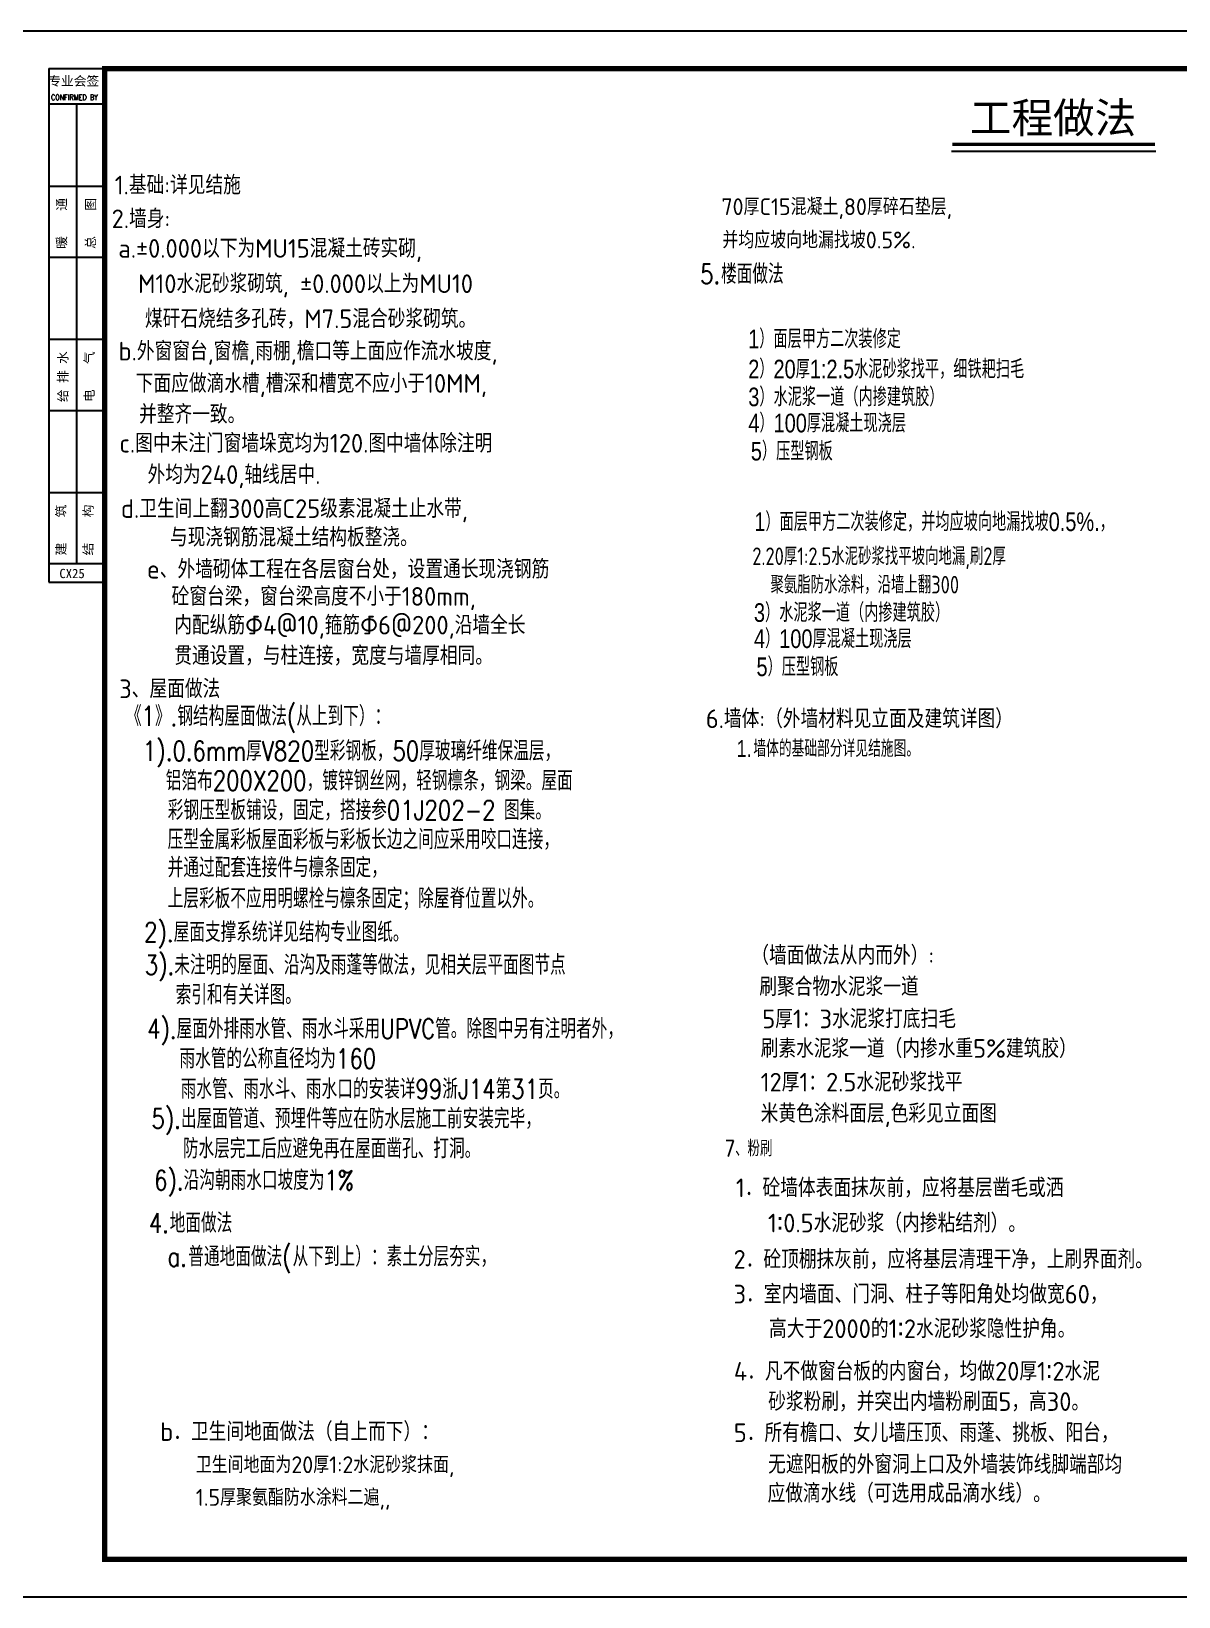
# Model space of a CAD drawing. Extents: x -248860 to 1018944, y -1060852 to 188626.
# Drawn here: x -146092 to -115309, y 19053 to 61053 of the extents above; entities that cross this region are included whole.
import ezdxf

# ---------------------------------------------------------------- set-up
doc = ezdxf.new("R2010")
doc.units = 0
doc.header["$LTSCALE"] = 1000
doc.header["$MEASUREMENT"] = 0
doc.layers.get('0').update_dxf_attribs({"linetype": 'CONTINUOUS'})
for name, color, linetype in [('WALL', 6, 'CONTINUOUS'), ('图框', 4, 'CONTINUOUS'), ('设计说明文字', 3, 'CONTINUOUS')]:
    doc.layers.add(name, color=color, linetype=linetype)
doc.styles.add('-黑体', font='simhei.ttf', dxfattribs={"width": 0.8})
doc.styles.add('_HZTXT', font='txt.shx', dxfattribs={"width": 0.8, "bigfont": 'hztxt.shx'})
doc.styles.add('_HZTXT2', font='tssdeng2.shx', dxfattribs={"width": 0.8, "bigfont": 'tssdchn.shx'})
doc.styles.add('iIcon2', font='')
doc.styles.add('MIMI-TKWZ', font='romanc.shx', dxfattribs={"width": 0.75, "oblique": 15, "bigfont": 'bigfont.shx'})
doc.styles.add('S1', font='stand_e1.shx', dxfattribs={"width": 0.8, "bigfont": 'stand_c1.shx'})
doc.styles.add('TSSD_REIN', font='tssdeng.shx', dxfattribs={"width": 0.7, "bigfont": 'tssdchn.shx'})
doc.styles.get('iIcon2').set_extended_font_data('SimSun')

# ---------------------------------------------------------------- blocks, each defined once
blk = doc.blocks.new('sdfs')
at = {"layer": '图框'}
for p, q in [((856263, 398263), (857763, 398263)), ((856263, 398263), (856263, 384980)), ((856263, 397318), (857763, 397318)), ((856263, 395111), (857763, 395111)), ((856263, 393205), (857763, 393205)), ((856263, 390999), (857763, 390999)), ((856263, 389092), (857763, 389092)), ((856263, 386886), (857763, 386886)), ((856263, 384980), (857763, 384980)), ((856263, 384980), (856263, 384480)), ((856263, 384480), (857763, 384480))]:
    blk.add_line(p, q, dxfattribs=at)
blk.add_lwpolyline([(855263, 357263), (914663, 357263), (914663, 399263), (855263, 399263)], close=True, dxfattribs=at)
at = {"layer": '图框', "const_width": 140}
blk.add_lwpolyline([(857763, 398263), (913663, 398263), (913663, 358263), (857763, 358263)], close=True, dxfattribs=at)
at = {"layer": '图框'}
blk.add_lwpolyline([(857013, 384980), (857013, 397318)], dxfattribs=at)
at = {"layer": '图框', "style": 'iIcon2'}
for s, p in [('专业会签', (856252, 397805)), ('CX25', (856548, 384591))]:
    blk.add_text(s, height=250, dxfattribs=at).set_placement(p)
at = {"layer": '图框', "style": 'MIMI-TKWZ', "width": 0.75}
blk.add_text('CONFIRMED BY', height=145, dxfattribs=at).set_placement((856323, 397419))
at = {"layer": '图框', "style": 'iIcon2'}
for s, p in [('暖    通', (856732, 393427)), ('总    图', (857510, 393427)), ('给 排 水', (856766, 389315)), ('电    气', (857473, 389315)), ('建    筑', (856714, 385202)), ('结    构', (857445, 385202))]:
    blk.add_text(s, height=250, rotation=90, dxfattribs=at).set_placement(p)

msp = doc.modelspace()

# ---------------------------------------------------------------- linework, layer by layer
at = {"layer": '设计说明文字'}
msp.add_line((-121404.6, 57837.3), (-115918.2, 57837.3), dxfattribs=at)
at = {"layer": '设计说明文字', "const_width": 93.4}
msp.add_lwpolyline([(-121378.4, 58020.4), (-115944.4, 58020.4)], dxfattribs=at)

# ---------------------------------------------------------------- block references
at = {"layer": 'WALL'}
msp.add_blockref('sdfs', (-1001886.5, -338210), dxfattribs=at)

# ---------------------------------------------------------------- texts
at = {"color": 3, "style": '_HZTXT2', "width": 0.8}
for s, p in [('2.20厚1:2.5水泥砂浆找平坡向地漏,刷2厚', (-126748.7, 46731.8)), ('聚氨脂防水涂料，沿墙上翻300', (-126262.7, 45969.4))]:
    msp.add_text(s, height=472.986, dxfattribs=at).set_placement(p)
at = {"layer": '图框', "style": 'TSSD_REIN'}
for s, height, p in [('  1.基础:详见结施', 500, (-144460.6, 56678.4)), ('  2.墙身:', 500, (-144543, 55772.5)), ('70厚C15混凝土,80厚碎石垫层,', 450, (-127577.8, 56122.1)), ('     a.%%P0.000以下为MU15混凝土砖实砌, ', 500, (-145276.7, 54977.7)), ('并均应坡向地漏找坡0.5%%%.', 450, (-127551.5, 55229.8)), ('      M10水泥砂浆砌筑, %%P0.000以上为MU10', 500, (-145048.7, 54030.5)), ('    煤矸石烧结多孔砖，M7.5混合砂浆砌筑。', 500, (-144255.7, 53089.2)), ('     b.外窗窗台,窗檐,雨棚,檐口等上面应作流水坡度,', 500, (-145269, 52221.4)), ('      下面应做滴水槽,槽深和槽宽不应小于10MM,', 500, (-145110.9, 51356.2)), ('      并整齐一致。', 500, (-145021.1, 50527.3)), ('     c.图中未注门窗墙垛宽均为120.图中墙体除注明', 500, (-145245.7, 49750.6)), ('    外均为240,轴线居中.', 500, (-144187.2, 48909.9)), ('     d.卫生间上翻300高C25级素混凝土止水带,', 500, (-145205.9, 47997)), ('与现浇钢筋混凝土结构板整浇。', 500, (-142372.3, 47227.9)), ('e、外墙砌体工程在各层窗台处，设置通长现浇钢筋', 500, (-142990.5, 46371.3)), ('砼窗台梁，窗台梁高度不小于180mm,', 500, (-142327.3, 45640.4)), ('内配纵筋Φ4@10,箍筋Φ6@200,沿墙全长', 500, (-142255.3, 44870.8)), ('贯通设置，与柱连接，宽度与墙厚相同。', 500, (-142255.3, 44049.4)), ('3、屋面做法', 500, (-143732.5, 43161.5)), ('  6.墙体:（外墙材料见立面及建筑详图） ', 500, (-128602.8, 42358.3)), ('（墙面做法从内而外）:', 500, (-126774.4, 36011.2)), ('刷聚合物水泥浆一道', 500, (-126560.3, 35170.1)), ('5厚1：3水泥浆打底扫毛', 500, (-126480.8, 34304.8)), ('刷素水泥浆一道（内掺水重5%%%建筑胶）', 500, (-126523.7, 33511.9)), ('12厚1：2.5水泥砂浆找平', 500, (-126523.7, 32608)), ('米黄色涂料面层,色彩见立面图', 500, (-126523.7, 31768.6)), ('1．砼墙体表面抹灰前，应将基层凿毛或洒', 500, (-127188.1, 29774.1, -2460)), ('1∶0.5水泥砂浆（内掺粘结剂）。', 500, (-126328.7, 28828.5, -2460)), ('2．砼顶棚抹灰前，应将基层清理干净，上刷界面剂。', 500, (-127251.2, 27854.9, -2460)), ('3．室内墙面、门洞、柱子等阳角处均做宽60，', 500, (-127251.2, 26920.5, -2460)), ('高大于2000的1∶2水泥砂浆隐性护角。', 500, (-126297.6, 25992.7, -2460)), ('4．凡不做窗台板的内窗台，均做20厚1∶2水泥', 500, (-127243.6, 24851.3, -2460)), ('砂浆粉刷，并突出内墙粉刷面5，高30。', 500, (-126321.3, 24037.9, -2460)), ('b．卫生间地面做法（自上而下）：', 500, (-142634.3, 23231.9, -2460)), ('5．所有檐口、女儿墙压顶、雨蓬、挑板、阳台，', 500, (-127243.6, 23200.9, -2460)), ('卫生间地面为20厚1:2水泥砂浆抹面,', 450, (-141680, 22367.9)), ('无遮阳板的外窗洞上口及外墙装饰线脚端部均', 500, (-126323.8, 22351.5, -2460)), ('1.5厚聚氨酯防水涂料二遍,,', 450, (-141680, 21492.9)), ('应做滴水线（可选用成品滴水线）。', 500, (-126337.9, 21578.4, -2460))]:
    msp.add_text(s, height=height, dxfattribs=at).set_placement(p)
at = {"layer": '图框'}
for s, height, style, width, p in [('5.', 525, '_HZTXT', 0.8, (-128146.5, 54278.3)), ('楼面做法', 525, '_HZTXT', 0.8, (-127586.5, 54278.3)), ('1）面层甲方二次装修定', 500, 'S1', 0.8, (-126858.8, 52550)), ('2）20厚1:2.5水泥砂浆找平，细铁耙扫毛', 500, 'S1', 0.8, (-126857.3, 51740.9)), ('3）水泥浆一道（内掺建筑胶）', 500, 'S1', 0.8, (-126855.6, 50993.8)), ('4）100厚混凝土现浇层', 500, 'S1', 0.8, (-126854.9, 50292.2)), ('5）压型钢板', 500, 'S1', 0.8, (-126787.3, 49538.3)), ('1）面层甲方二次装修定，并均应坡向地漏找坡0.5%%%.，', 500, 'S1', 0.8, (-126694.3, 47644.8)), ('3）水泥浆一道（内掺建筑胶）', 500, 'S1', 0.8, (-126704.1, 45207.6)), ('4）100厚混凝土现浇层', 500, 'S1', 0.8, (-126703.4, 44506.1)), ('5）压型钢板', 500, 'S1', 0.8, (-126635.8, 43752.2)), ('《1》.钢结构屋面做法(从上到下）：', 525, '_HZTXT', 0.8, (-143553.8, 42417.3)), ('1).0.6mm厚V820型彩钢板，50厚玻璃纤维保温层，', 525, '_HZTXT', 0.8, (-143099.5, 41483.8)), ('1.', 450, 'S1', 0.8, (-127166.2, 41585.4)), ('墙体的基础部分详见结施图。', 450, 'S1', 0.8, (-126720.5, 41585.4)), ('铝箔布200X200，镀锌钢丝网，轻钢檩条，钢梁。屋面', 525, '_HZTXT', 0.8, (-142485.3, 40684.2)), ('彩钢压型板铺设，固定，搭接参', 525, '_HZTXT', 0.8, (-142430.9, 39892.6)), ('01J202-2', 525, '_HZTXT', 0.8, (-136550.9, 39892.6)), ('图集。', 525, '_HZTXT', 0.8, (-133410.3, 39892.6)), ('压型金属彩板屋面彩板与彩板长边之间应采用咬口连接，', 525, '_HZTXT', 0.8, (-142434.2, 39105.9)), ('并通过配套连接件与檩条固定，', 525, '_HZTXT', 0.8, (-142433, 38352.5)), ('上层彩板不应用明螺栓与檩条固定；除屋脊位置以外。', 525, '_HZTXT', 0.8, (-142432.4, 37524.9)), ('2).屋面支撑系统详见结构专业图纸。', 525, '_HZTXT', 0.8, (-143063.8, 36619)), ('3).未注明的屋面、沿沟及雨蓬等做法，见相关层平面图节点', 525, '_HZTXT', 0.8, (-143046.9, 35739.9)), ('索引和有关详图。', 525, '_HZTXT', 0.8, (-142219.4, 34941.5)), ('4).屋面外排雨水管、雨水斗采用UPVC管。除图中另有注明者外，', 525, '_HZTXT', 0.8, (-142986.1, 34028.2)), ('雨水管的公称直径均为160', 525, '_HZTXT', 0.8, (-142118.5, 33226)), ('雨水管、雨水斗、雨水口的安装详99浙J14第31页。', 525, '_HZTXT', 0.8, (-142084.2, 32411.1)), ('5).出屋面管道、预埋件等应在防水层施工前安装完毕，', 525, '_HZTXT', 0.8, (-142871, 31616.7)), ('防水层完工后应避免再在屋面凿孔、打洞。', 525, '_HZTXT', 0.8, (-142024.6, 30813.9)), ('7、粉刷', 427.5, '_HZTXT', 0.78, (-127494.9, 30867.9, -2460)), ('6).沿沟朝雨水口坡度为1%%%', 525, '_HZTXT', 0.8, (-142798, 29963.1)), ('4.', 525, '_HZTXT', 0.8, (-142938.5, 28816.8)), ('地面做法', 525, '_HZTXT', 0.8, (-142378.5, 28816.8)), ('a.', 525, '_HZTXT', 0.8, (-142440.4, 27914.3)), ('普通地面做法', 525, '_HZTXT', 0.8, (-141880.4, 27914.3)), ('(', 525, '_HZTXT', 0.8, (-139360.4, 27914.3)), ('从下到上）：素土分层夯实，', 525, '_HZTXT', 0.8, (-139080.4, 27914.3))]:
    msp.add_text(s, height=height, dxfattribs=dict(at, style=style, width=width)).set_placement(p)
at = {"layer": '设计说明文字', "style": '-黑体'}
msp.add_text('工程做法', height=817.51, dxfattribs=at).set_placement((-120910.1, 58324))

doc.saveas('drawing.dxf')
